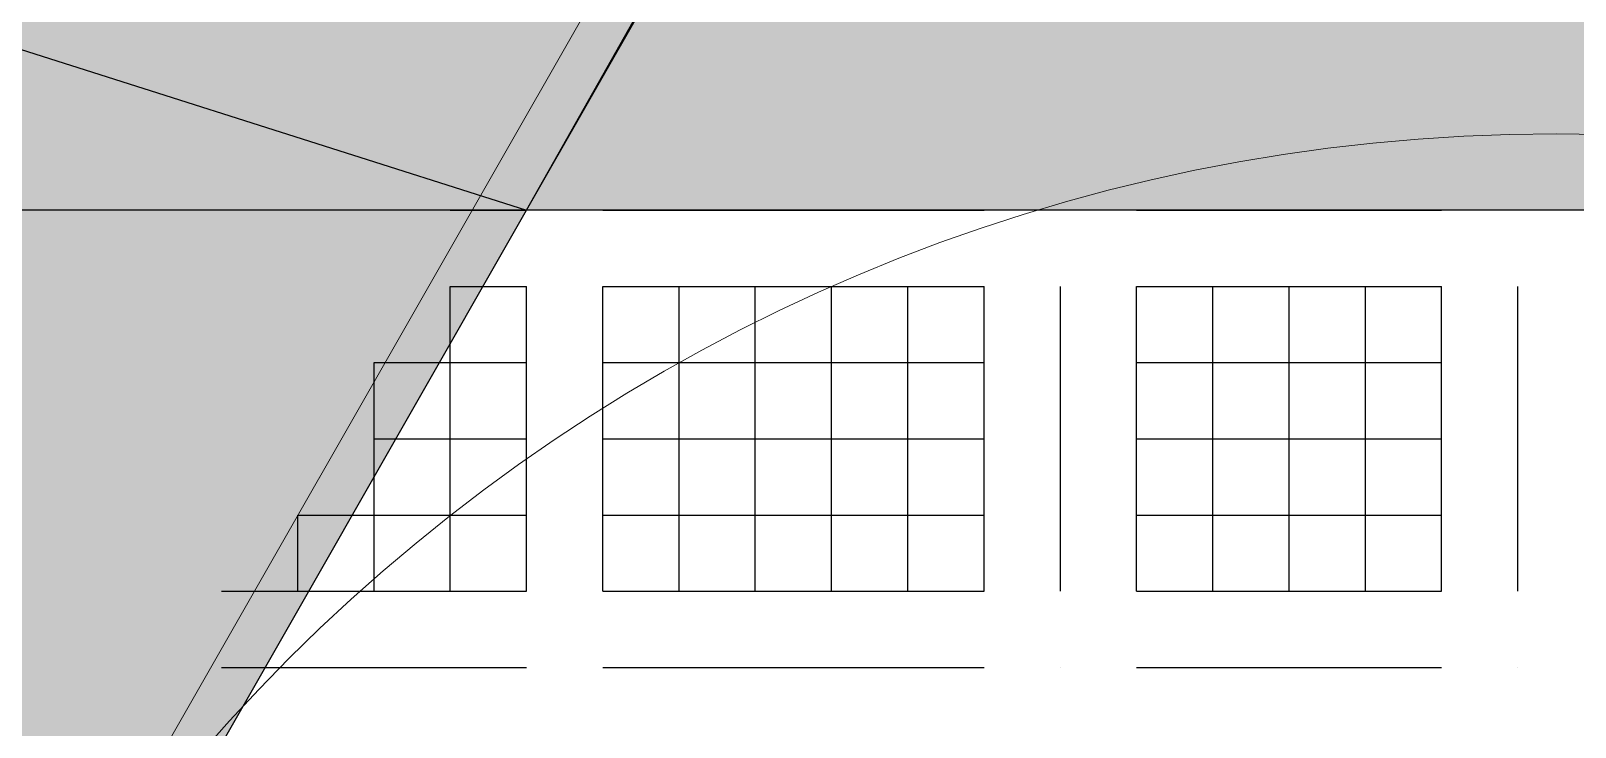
# Model space of a CAD drawing. Header units: millimetres. Extents: x 6 to 745025, y -1528 to 119936.
# Drawn here: x 180.164 to 181.021, y 110.556 to 110.942 of the extents above; entities that cross this region are included whole.
import ezdxf

# ---------------------------------------------------------------- set-up
doc = ezdxf.new("R2010")
doc.units = ezdxf.units.MM
doc.header["$MEASUREMENT"] = 0
doc.layers.get('0').update_dxf_attribs({"linetype": 'CONTINUOUS'})

msp = doc.modelspace()

# ---------------------------------------------------------------- hatches: boundary and pattern name
at = {"true_color": 0x000006}
msp.add_hatch(color=0, dxfattribs=at).paths.add_polyline_path([(180.98911, 111.81644), (181.53944, 110.84278), (180.43877, 110.84278)])
at = {"true_color": 0x000003}
h = msp.add_hatch(color=0, dxfattribs=at)
h.paths.add_polyline_path([(180.60811, 111.13911), (179.50744, 111.13911), (180.43877, 110.84278)])
h.paths.add_polyline_path([(179.50744, 111.13911), (180.43877, 110.84278), (179.29577, 110.84278)])
at = {"true_color": 0x000006}
h = msp.add_hatch(color=0, dxfattribs=at)
h.paths.add_polyline_path([(180.43877, 110.84278), (179.29577, 110.84278), (180.10011, 110.25011)])
h.paths.add_polyline_path([(179.29577, 110.84278), (180.10011, 110.25011), (179.63444, 110.25011)])

# ---------------------------------------------------------------- linework, layer by layer
at = {"color": 0, "linetype": 'Continuous', "lineweight": 25, "true_color": 0x000002}
for p, q in [((180.39644, 110.84278), (180.43877, 110.84278)), ((180.39644, 110.84278), (180.43877, 110.84278)), ((180.39644, 110.84278), (180.43877, 110.84278)), ((180.39644, 110.84278), (180.39644, 110.84278)), ((180.43877, 110.84278), (180.43877, 110.84278)), ((180.43877, 110.84278), (180.43877, 110.84278)), ((180.43877, 110.84278), (180.43877, 110.84278)), ((180.43877, 110.84278), (180.43877, 110.84278)), ((180.43877, 110.84278), (180.43877, 110.84278)), ((180.43877, 110.84278), (180.43877, 110.84278)), ((180.43877, 110.84278), (180.43877, 110.84278)), ((180.43877, 110.84278), (180.43877, 110.84278)), ((180.43877, 110.84278), (180.43877, 110.84278)), ((180.43877, 110.84278), (180.43877, 110.84278)), ((180.48111, 110.84278), (180.48111, 110.84278)), ((180.48111, 110.84278), (180.48111, 110.84278)), ((180.48111, 110.84278), (180.48111, 110.84278)), ((180.48111, 110.84278), (180.48111, 110.84278)), ((180.48111, 110.84278), (180.48111, 110.84278)), ((180.48111, 110.84278), (180.48111, 110.84278)), ((180.48111, 110.84278), (180.48111, 110.84278)), ((180.48111, 110.84278), (180.48111, 110.84278)), ((180.52344, 110.84278), (180.52344, 110.84278)), ((180.52344, 110.84278), (180.52344, 110.84278)), ((180.52344, 110.84278), (180.52344, 110.84278)), ((180.52344, 110.84278), (180.52344, 110.84278)), ((180.52344, 110.84278), (180.52344, 110.84278)), ((180.52344, 110.84278), (180.52344, 110.84278)), ((180.52344, 110.84278), (180.52344, 110.84278)), ((180.56577, 110.84278), (180.56577, 110.84278)), ((180.56577, 110.84278), (180.56577, 110.84278)), ((180.56577, 110.84278), (180.56577, 110.84278)), ((180.56577, 110.84278), (180.56577, 110.84278)), ((180.56577, 110.84278), (180.56577, 110.84278)), ((180.56577, 110.84278), (180.56577, 110.84278)), ((180.56577, 110.84278), (180.56577, 110.84278)), ((180.60811, 110.84278), (180.60811, 110.84278)), ((180.60811, 110.84278), (180.60811, 110.84278)), ((180.60811, 110.84278), (180.60811, 110.84278)), ((180.60811, 110.84278), (180.60811, 110.84278)), ((180.60811, 110.84278), (180.60811, 110.84278)), ((180.60811, 110.84278), (180.60811, 110.84278)), ((180.60811, 110.84278), (180.60811, 110.84278)), ((180.65044, 110.84278), (180.65044, 110.84278)), ((180.65044, 110.84278), (180.65044, 110.84278)), ((180.65044, 110.84278), (180.65044, 110.84278)), ((180.65044, 110.84278), (180.65044, 110.84278)), ((180.65044, 110.84278), (180.65044, 110.84278)), ((180.65044, 110.84278), (180.65044, 110.84278)), ((180.65044, 110.84278), (180.65044, 110.84278)), ((180.69277, 110.84278), (180.69277, 110.84278)), ((180.69277, 110.84278), (180.69277, 110.84278)), ((180.69277, 110.84278), (180.69277, 110.84278)), ((180.69277, 110.84278), (180.69277, 110.84278)), ((180.69277, 110.84278), (180.69277, 110.84278)), ((180.69277, 110.84278), (180.69277, 110.84278)), ((180.69277, 110.84278), (180.69277, 110.84278)), ((180.73511, 110.84278), (180.73511, 110.84278)), ((180.73511, 110.84278), (180.73511, 110.84278)), ((180.73511, 110.84278), (180.73511, 110.84278)), ((180.73511, 110.84278), (180.73511, 110.84278)), ((180.73511, 110.84278), (180.73511, 110.84278)), ((180.73511, 110.84278), (180.73511, 110.84278)), ((180.73511, 110.84278), (180.73511, 110.84278)), ((180.73511, 110.84278), (180.73511, 110.84278)), ((180.73511, 110.84278), (180.73511, 110.84278)), ((180.73511, 110.84278), (180.73511, 110.84278)), ((180.73511, 110.84278), (180.73511, 110.84278)), ((180.73511, 110.84278), (180.73511, 110.84278)), ((180.73511, 110.84278), (180.73511, 110.84278)), ((180.77744, 110.84278), (180.81977, 110.84278)), ((180.77744, 110.84278), (180.81977, 110.84278)), ((180.77744, 110.84278), (180.77744, 110.84278)), ((180.77744, 110.84278), (180.77744, 110.84278)), ((180.77744, 110.84278), (180.77744, 110.84278)), ((180.77744, 110.84278), (180.77744, 110.84278)), ((180.77744, 110.84278), (180.77744, 110.84278)), ((180.77744, 110.84278), (180.77744, 110.84278)), ((180.77744, 110.84278), (180.77744, 110.84278)), ((180.77744, 110.84278), (180.77744, 110.84278)), ((180.77744, 110.84278), (180.77744, 110.84278)), ((180.81977, 110.84278), (180.81977, 110.84278)), ((180.81977, 110.84278), (180.81977, 110.84278)), ((180.81977, 110.84278), (180.81977, 110.84278)), ((180.81977, 110.84278), (180.81977, 110.84278)), ((180.81977, 110.84278), (180.81977, 110.84278)), ((180.81977, 110.84278), (180.81977, 110.84278)), ((180.81977, 110.84278), (180.81977, 110.84278)), ((180.86211, 110.84278), (180.86211, 110.84278)), ((180.86211, 110.84278), (180.86211, 110.84278)), ((180.86211, 110.84278), (180.86211, 110.84278)), ((180.86211, 110.84278), (180.86211, 110.84278)), ((180.86211, 110.84278), (180.86211, 110.84278)), ((180.86211, 110.84278), (180.86211, 110.84278)), ((180.86211, 110.84278), (180.86211, 110.84278)), ((180.90444, 110.84278), (180.90444, 110.84278)), ((180.90444, 110.84278), (180.90444, 110.84278)), ((180.90444, 110.84278), (180.90444, 110.84278)), ((180.90444, 110.84278), (180.90444, 110.84278)), ((180.90444, 110.84278), (180.90444, 110.84278)), ((180.90444, 110.84278), (180.90444, 110.84278)), ((180.90444, 110.84278), (180.90444, 110.84278)), ((180.94677, 110.84278), (180.94677, 110.84278)), ((180.94677, 110.84278), (180.94677, 110.84278)), ((180.94677, 110.84278), (180.94677, 110.84278)), ((180.94677, 110.84278), (180.94677, 110.84278)), ((180.94677, 110.84278), (180.94677, 110.84278)), ((180.98911, 110.84278), (180.98911, 110.84278)), ((180.39644, 110.80044), (180.43877, 110.80044)), ((180.39644, 110.80044), (180.43877, 110.80044)), ((180.39644, 110.80044), (180.43877, 110.80044)), ((180.39644, 110.80044), (180.43877, 110.80044)), ((180.39644, 110.80044), (180.43877, 110.80044)), ((180.39644, 110.80044), (180.43877, 110.80044)), ((180.39644, 110.80044), (180.43877, 110.80044)), ((180.52344, 110.75811), (180.52344, 110.80044)), ((180.52344, 110.75811), (180.52344, 110.80044)), ((180.52344, 110.75811), (180.52344, 110.80044)), ((180.56577, 110.75811), (180.56577, 110.80044)), ((180.56577, 110.75811), (180.56577, 110.80044)), ((180.56577, 110.75811), (180.56577, 110.80044)), ((180.56577, 110.75811), (180.56577, 110.80044)), ((180.56577, 110.75811), (180.56577, 110.80044)), ((180.56577, 110.75811), (180.56577, 110.80044)), ((180.56577, 110.75811), (180.56577, 110.80044)), ((180.60811, 110.75811), (180.60811, 110.80044)), ((180.60811, 110.75811), (180.60811, 110.80044)), ((180.60811, 110.75811), (180.60811, 110.80044)), ((180.60811, 110.75811), (180.60811, 110.80044)), ((180.60811, 110.75811), (180.60811, 110.80044)), ((180.60811, 110.80044), (180.60811, 110.80044)), ((180.60811, 110.80044), (180.60811, 110.80044)), ((180.65044, 110.80044), (180.65044, 110.80044)), ((180.65044, 110.80044), (180.65044, 110.80044)), ((180.65044, 110.80044), (180.65044, 110.80044)), ((180.65044, 110.80044), (180.65044, 110.80044)), ((180.65044, 110.80044), (180.65044, 110.80044)), ((180.65044, 110.80044), (180.65044, 110.80044)), ((180.65044, 110.80044), (180.65044, 110.80044)), ((180.69277, 110.80044), (180.69277, 110.80044)), ((180.69277, 110.80044), (180.69277, 110.80044)), ((180.69277, 110.80044), (180.69277, 110.80044)), ((180.69277, 110.80044), (180.69277, 110.80044)), ((180.69277, 110.80044), (180.69277, 110.80044)), ((180.69277, 110.80044), (180.69277, 110.80044)), ((180.69277, 110.80044), (180.69277, 110.80044)), ((180.73511, 110.80044), (180.73511, 110.80044)), ((180.73511, 110.80044), (180.73511, 110.80044)), ((180.73511, 110.80044), (180.73511, 110.80044)), ((180.73511, 110.80044), (180.73511, 110.80044)), ((180.73511, 110.80044), (180.73511, 110.80044)), ((180.73511, 110.80044), (180.73511, 110.80044)), ((180.39644, 110.75811), (180.43877, 110.75811)), ((180.39644, 110.75811), (180.43877, 110.75811)), ((180.48111, 110.75811), (180.52344, 110.75811)), ((180.48111, 110.71578), (180.52344, 110.71578)), ((180.48111, 110.71578), (180.52344, 110.71578)), ((180.48111, 110.71578), (180.52344, 110.71578)), ((180.48111, 110.71578), (180.48111, 110.71578)), ((180.48111, 110.71578), (180.48111, 110.71578)), ((180.48111, 110.71578), (180.48111, 110.71578)), ((180.48111, 110.71578), (180.48111, 110.71578)), ((180.31177, 110.63111), (180.31177, 110.67344)), ((180.31177, 110.63111), (180.31177, 110.67344)), ((180.31177, 110.63111), (180.31177, 110.67344)), ((180.31177, 110.63111), (180.31177, 110.67344)), ((180.26944, 110.63111), (180.26944, 110.63111)), ((180.31177, 110.63111), (180.35411, 110.63111)), ((180.31177, 110.63111), (180.35411, 110.63111)), ((180.31177, 110.63111), (180.35411, 110.63111)), ((180.31177, 110.63111), (180.31177, 110.63111)), ((180.31177, 110.63111), (180.31177, 110.63111)), ((180.31177, 110.63111), (180.31177, 110.63111)), ((180.26944, 110.58878), (180.31177, 110.58878)), ((180.26944, 110.58878), (180.31177, 110.58878)), ((180.26944, 110.58878), (180.31177, 110.58878)), ((180.26944, 110.58878), (180.31177, 110.58878)), ((180.26944, 110.58878), (180.31177, 110.58878)), ((180.26944, 110.58878), (180.26944, 110.58878)), ((180.26944, 110.58878), (180.26944, 110.58878)), ((180.26944, 110.58878), (180.26944, 110.58878)), ((180.26944, 110.58878), (180.26944, 110.58878)), ((180.26944, 110.58878), (180.26944, 110.58878)), ((180.31177, 110.58878), (180.31177, 110.58878)), ((180.31177, 110.58878), (180.31177, 110.58878)), ((180.31177, 110.58878), (180.31177, 110.58878)), ((180.31177, 110.58878), (180.31177, 110.58878)), ((180.31177, 110.58878), (180.31177, 110.58878)), ((180.31177, 110.58878), (180.31177, 110.58878)), ((180.31177, 110.58878), (180.31177, 110.58878)), ((180.35411, 110.58878), (180.35411, 110.58878)), ((180.35411, 110.58878), (180.35411, 110.58878))]:
    msp.add_line(p, q, dxfattribs=at)
at = {"color": 0, "linetype": 'Continuous', "lineweight": 25, "true_color": 0x000001}
for p, q in [((180.73511, 110.84278), (180.73511, 110.84278)), ((180.73511, 110.84278), (180.73511, 110.84278)), ((180.77744, 110.84278), (180.77744, 110.84278)), ((180.77744, 110.84278), (180.77744, 110.84278)), ((180.77744, 110.84278), (180.77744, 110.84278)), ((180.77744, 110.84278), (180.77744, 110.84278)), ((180.77744, 110.84278), (180.77744, 110.84278)), ((180.77744, 110.84278), (180.77744, 110.84278)), ((180.77744, 110.84278), (180.77744, 110.84278)), ((180.77744, 110.84278), (180.77744, 110.84278)), ((180.81977, 110.84278), (180.81977, 110.84278)), ((180.81977, 110.84278), (180.81977, 110.84278)), ((180.81977, 110.84278), (180.81977, 110.84278)), ((180.81977, 110.84278), (180.81977, 110.84278)), ((180.81977, 110.84278), (180.81977, 110.84278)), ((180.81977, 110.84278), (180.81977, 110.84278)), ((180.81977, 110.84278), (180.81977, 110.84278)), ((180.86211, 110.84278), (180.86211, 110.84278)), ((180.86211, 110.84278), (180.86211, 110.84278)), ((180.86211, 110.84278), (180.86211, 110.84278)), ((180.86211, 110.84278), (180.86211, 110.84278)), ((180.86211, 110.84278), (180.86211, 110.84278)), ((180.86211, 110.84278), (180.86211, 110.84278)), ((180.86211, 110.84278), (180.86211, 110.84278)), ((180.90444, 110.84278), (180.90444, 110.84278)), ((180.90444, 110.84278), (180.90444, 110.84278)), ((180.90444, 110.84278), (180.90444, 110.84278)), ((180.90444, 110.84278), (180.90444, 110.84278)), ((180.90444, 110.84278), (180.90444, 110.84278)), ((180.90444, 110.84278), (180.90444, 110.84278)), ((180.90444, 110.84278), (180.90444, 110.84278)), ((180.94677, 110.84278), (180.94677, 110.84278)), ((180.94677, 110.84278), (180.94677, 110.84278)), ((180.94677, 110.84278), (180.94677, 110.84278)), ((180.94677, 110.84278), (180.94677, 110.84278)), ((180.94677, 110.84278), (180.94677, 110.84278)), ((180.94677, 110.84278), (180.94677, 110.84278)), ((180.94677, 110.84278), (180.94677, 110.84278)), ((180.94677, 110.84278), (180.94677, 110.84278)), ((180.98911, 110.84278), (180.98911, 110.84278)), ((180.98911, 110.84278), (180.98911, 110.84278)), ((180.98911, 110.84278), (180.98911, 110.84278)), ((180.98911, 110.84278), (180.98911, 110.84278)), ((180.98911, 110.84278), (180.98911, 110.84278)), ((180.98911, 110.84278), (180.98911, 110.84278)), ((180.98911, 110.84278), (180.98911, 110.84278)), ((180.98911, 110.84278), (180.98911, 110.84278)), ((180.98911, 110.84278), (180.98911, 110.84278)), ((180.98911, 110.84278), (180.98911, 110.84278)), ((180.98911, 110.84278), (180.98911, 110.84278)), ((180.98911, 110.84278), (180.98911, 110.84278)), ((180.98911, 110.84278), (180.98911, 110.84278)), ((180.65044, 110.80044), (180.69277, 110.80044)), ((180.65044, 110.80044), (180.69277, 110.80044)), ((180.65044, 110.80044), (180.69277, 110.80044)), ((180.69277, 110.80044), (180.69277, 110.80044)), ((180.69277, 110.80044), (180.69277, 110.80044)), ((180.73511, 110.80044), (180.73511, 110.80044)), ((180.73511, 110.80044), (180.73511, 110.80044)), ((180.73511, 110.80044), (180.73511, 110.80044)), ((180.73511, 110.80044), (180.73511, 110.80044)), ((180.73511, 110.80044), (180.73511, 110.80044)), ((180.73511, 110.80044), (180.73511, 110.80044)), ((180.73511, 110.80044), (180.73511, 110.80044)), ((180.98911, 110.80044), (180.98911, 110.80044)), ((180.98911, 110.80044), (180.98911, 110.80044)), ((180.98911, 110.80044), (180.98911, 110.80044)), ((180.98911, 110.80044), (180.98911, 110.80044)), ((180.98911, 110.80044), (180.98911, 110.80044)), ((180.98911, 110.80044), (180.98911, 110.80044)), ((180.98911, 110.80044), (180.98911, 110.80044)), ((180.73511, 110.75811), (180.73511, 110.75811)), ((180.73511, 110.75811), (180.73511, 110.75811)), ((180.73511, 110.75811), (180.73511, 110.75811)), ((180.73511, 110.75811), (180.73511, 110.75811)), ((180.73511, 110.75811), (180.73511, 110.75811)), ((180.73511, 110.75811), (180.73511, 110.75811)), ((180.73511, 110.75811), (180.73511, 110.75811)), ((180.98911, 110.75811), (180.98911, 110.75811)), ((180.98911, 110.75811), (180.98911, 110.75811)), ((180.98911, 110.75811), (180.98911, 110.75811)), ((180.98911, 110.75811), (180.98911, 110.75811)), ((180.98911, 110.75811), (180.98911, 110.75811)), ((180.98911, 110.75811), (180.98911, 110.75811)), ((180.98911, 110.75811), (180.98911, 110.75811)), ((180.73511, 110.71578), (180.73511, 110.71578)), ((180.73511, 110.71578), (180.73511, 110.71578)), ((180.73511, 110.71578), (180.73511, 110.71578)), ((180.73511, 110.71578), (180.73511, 110.71578)), ((180.73511, 110.71578), (180.73511, 110.71578)), ((180.73511, 110.71578), (180.73511, 110.71578)), ((180.73511, 110.71578), (180.73511, 110.71578)), ((180.98911, 110.71578), (180.98911, 110.71578)), ((180.98911, 110.71578), (180.98911, 110.71578)), ((180.98911, 110.71578), (180.98911, 110.71578)), ((180.98911, 110.71578), (180.98911, 110.71578)), ((180.98911, 110.71578), (180.98911, 110.71578)), ((180.98911, 110.71578), (180.98911, 110.71578)), ((180.98911, 110.71578), (180.98911, 110.71578)), ((180.39644, 110.67344), (180.43877, 110.67344)), ((180.39644, 110.67344), (180.43877, 110.67344)), ((180.39644, 110.63111), (180.39644, 110.67344)), ((180.39644, 110.63111), (180.39644, 110.67344)), ((180.39644, 110.63111), (180.39644, 110.67344)), ((180.43877, 110.67344), (180.43877, 110.67344)), ((180.43877, 110.67344), (180.43877, 110.67344)), ((180.43877, 110.67344), (180.43877, 110.67344)), ((180.43877, 110.67344), (180.43877, 110.67344)), ((180.43877, 110.67344), (180.43877, 110.67344)), ((180.43877, 110.63111), (180.43877, 110.67344)), ((180.43877, 110.63111), (180.43877, 110.67344)), ((180.43877, 110.63111), (180.43877, 110.67344)), ((180.43877, 110.63111), (180.43877, 110.67344)), ((180.43877, 110.63111), (180.43877, 110.67344)), ((180.43877, 110.63111), (180.43877, 110.67344)), ((180.43877, 110.63111), (180.43877, 110.67344)), ((180.73511, 110.67344), (180.73511, 110.67344)), ((180.73511, 110.67344), (180.73511, 110.67344)), ((180.73511, 110.67344), (180.73511, 110.67344)), ((180.73511, 110.67344), (180.73511, 110.67344)), ((180.73511, 110.67344), (180.73511, 110.67344)), ((180.73511, 110.67344), (180.73511, 110.67344)), ((180.73511, 110.67344), (180.73511, 110.67344)), ((180.98911, 110.67344), (180.98911, 110.67344)), ((180.98911, 110.67344), (180.98911, 110.67344)), ((180.98911, 110.67344), (180.98911, 110.67344)), ((180.98911, 110.67344), (180.98911, 110.67344)), ((180.98911, 110.67344), (180.98911, 110.67344)), ((180.98911, 110.67344), (180.98911, 110.67344)), ((180.98911, 110.67344), (180.98911, 110.67344)), ((180.35411, 110.63111), (180.35411, 110.63111)), ((180.35411, 110.63111), (180.35411, 110.63111)), ((180.35411, 110.63111), (180.35411, 110.63111)), ((180.35411, 110.63111), (180.35411, 110.63111)), ((180.35411, 110.63111), (180.35411, 110.63111)), ((180.39644, 110.63111), (180.43877, 110.63111)), ((180.39644, 110.63111), (180.43877, 110.63111)), ((180.39644, 110.63111), (180.43877, 110.63111)), ((180.39644, 110.63111), (180.39644, 110.63111)), ((180.39644, 110.63111), (180.39644, 110.63111)), ((180.39644, 110.63111), (180.39644, 110.63111)), ((180.39644, 110.63111), (180.39644, 110.63111)), ((180.73511, 110.63111), (180.73511, 110.63111)), ((180.73511, 110.63111), (180.73511, 110.63111)), ((180.73511, 110.63111), (180.73511, 110.63111)), ((180.73511, 110.63111), (180.73511, 110.63111)), ((180.73511, 110.63111), (180.73511, 110.63111)), ((180.73511, 110.63111), (180.73511, 110.63111)), ((180.73511, 110.63111), (180.73511, 110.63111)), ((180.73511, 110.63111), (180.73511, 110.63111)), ((180.98911, 110.63111), (180.98911, 110.63111)), ((180.98911, 110.63111), (180.98911, 110.63111)), ((180.98911, 110.63111), (180.98911, 110.63111)), ((180.98911, 110.63111), (180.98911, 110.63111)), ((180.98911, 110.63111), (180.98911, 110.63111)), ((180.98911, 110.63111), (180.98911, 110.63111)), ((180.98911, 110.63111), (180.98911, 110.63111)), ((180.98911, 110.63111), (180.98911, 110.63111)), ((180.31177, 110.58878), (180.31177, 110.58878)), ((180.31177, 110.58878), (180.31177, 110.58878)), ((180.31177, 110.58878), (180.31177, 110.58878)), ((180.31177, 110.58878), (180.31177, 110.58878)), ((180.31177, 110.58878), (180.31177, 110.58878)), ((180.35411, 110.58878), (180.35411, 110.58878)), ((180.35411, 110.58878), (180.35411, 110.58878)), ((180.35411, 110.58878), (180.35411, 110.58878)), ((180.35411, 110.58878), (180.35411, 110.58878)), ((180.35411, 110.58878), (180.35411, 110.58878)), ((180.35411, 110.58878), (180.35411, 110.58878)), ((180.35411, 110.58878), (180.35411, 110.58878)), ((180.39644, 110.58878), (180.39644, 110.58878)), ((180.39644, 110.58878), (180.39644, 110.58878)), ((180.39644, 110.58878), (180.39644, 110.58878)), ((180.39644, 110.58878), (180.39644, 110.58878)), ((180.39644, 110.58878), (180.39644, 110.58878)), ((180.39644, 110.58878), (180.39644, 110.58878)), ((180.39644, 110.58878), (180.39644, 110.58878)), ((180.43877, 110.58878), (180.43877, 110.58878)), ((180.43877, 110.58878), (180.43877, 110.58878)), ((180.43877, 110.58878), (180.43877, 110.58878)), ((180.43877, 110.58878), (180.43877, 110.58878)), ((180.43877, 110.58878), (180.43877, 110.58878)), ((180.43877, 110.58878), (180.43877, 110.58878)), ((180.43877, 110.58878), (180.43877, 110.58878)), ((180.48111, 110.58878), (180.48111, 110.58878)), ((180.48111, 110.58878), (180.48111, 110.58878)), ((180.48111, 110.58878), (180.48111, 110.58878)), ((180.48111, 110.58878), (180.48111, 110.58878)), ((180.48111, 110.58878), (180.48111, 110.58878)), ((180.48111, 110.58878), (180.48111, 110.58878)), ((180.48111, 110.58878), (180.48111, 110.58878)), ((180.48111, 110.58878), (180.48111, 110.58878)), ((180.52344, 110.58878), (180.52344, 110.58878)), ((180.52344, 110.58878), (180.52344, 110.58878)), ((180.52344, 110.58878), (180.52344, 110.58878)), ((180.52344, 110.58878), (180.52344, 110.58878)), ((180.52344, 110.58878), (180.52344, 110.58878)), ((180.52344, 110.58878), (180.52344, 110.58878)), ((180.52344, 110.58878), (180.52344, 110.58878)), ((180.56577, 110.58878), (180.56577, 110.58878)), ((180.56577, 110.58878), (180.56577, 110.58878)), ((180.56577, 110.58878), (180.56577, 110.58878)), ((180.56577, 110.58878), (180.56577, 110.58878)), ((180.56577, 110.58878), (180.56577, 110.58878)), ((180.56577, 110.58878), (180.56577, 110.58878)), ((180.56577, 110.58878), (180.56577, 110.58878)), ((180.60811, 110.58878), (180.60811, 110.58878)), ((180.60811, 110.58878), (180.60811, 110.58878)), ((180.60811, 110.58878), (180.60811, 110.58878)), ((180.60811, 110.58878), (180.60811, 110.58878)), ((180.60811, 110.58878), (180.60811, 110.58878)), ((180.60811, 110.58878), (180.60811, 110.58878)), ((180.60811, 110.58878), (180.60811, 110.58878)), ((180.65044, 110.58878), (180.65044, 110.58878)), ((180.65044, 110.58878), (180.65044, 110.58878)), ((180.65044, 110.58878), (180.65044, 110.58878)), ((180.65044, 110.58878), (180.65044, 110.58878)), ((180.65044, 110.58878), (180.65044, 110.58878)), ((180.65044, 110.58878), (180.65044, 110.58878)), ((180.65044, 110.58878), (180.65044, 110.58878)), ((180.69277, 110.58878), (180.69277, 110.58878)), ((180.69277, 110.58878), (180.69277, 110.58878)), ((180.69277, 110.58878), (180.69277, 110.58878)), ((180.69277, 110.58878), (180.69277, 110.58878)), ((180.69277, 110.58878), (180.69277, 110.58878)), ((180.69277, 110.58878), (180.69277, 110.58878)), ((180.69277, 110.58878), (180.69277, 110.58878)), ((180.73511, 110.58878), (180.73511, 110.58878)), ((180.73511, 110.58878), (180.73511, 110.58878)), ((180.73511, 110.58878), (180.73511, 110.58878)), ((180.73511, 110.58878), (180.73511, 110.58878)), ((180.73511, 110.58878), (180.73511, 110.58878)), ((180.73511, 110.58878), (180.73511, 110.58878)), ((180.73511, 110.58878), (180.73511, 110.58878)), ((180.73511, 110.58878), (180.73511, 110.58878)), ((180.73511, 110.58878), (180.73511, 110.58878)), ((180.73511, 110.58878), (180.73511, 110.58878)), ((180.73511, 110.58878), (180.73511, 110.58878)), ((180.73511, 110.58878), (180.73511, 110.58878)), ((180.73511, 110.58878), (180.73511, 110.58878)), ((180.73511, 110.58878), (180.73511, 110.58878)), ((180.77744, 110.58878), (180.77744, 110.58878)), ((180.77744, 110.58878), (180.77744, 110.58878)), ((180.77744, 110.58878), (180.77744, 110.58878)), ((180.77744, 110.58878), (180.77744, 110.58878)), ((180.77744, 110.58878), (180.77744, 110.58878)), ((180.77744, 110.58878), (180.77744, 110.58878)), ((180.77744, 110.58878), (180.77744, 110.58878)), ((180.77744, 110.58878), (180.77744, 110.58878)), ((180.81977, 110.58878), (180.81977, 110.58878)), ((180.81977, 110.58878), (180.81977, 110.58878)), ((180.81977, 110.58878), (180.81977, 110.58878)), ((180.81977, 110.58878), (180.81977, 110.58878)), ((180.81977, 110.58878), (180.81977, 110.58878)), ((180.81977, 110.58878), (180.81977, 110.58878)), ((180.81977, 110.58878), (180.81977, 110.58878)), ((180.86211, 110.58878), (180.86211, 110.58878)), ((180.86211, 110.58878), (180.86211, 110.58878)), ((180.86211, 110.58878), (180.86211, 110.58878)), ((180.86211, 110.58878), (180.86211, 110.58878)), ((180.86211, 110.58878), (180.86211, 110.58878)), ((180.86211, 110.58878), (180.86211, 110.58878)), ((180.86211, 110.58878), (180.86211, 110.58878)), ((180.90444, 110.58878), (180.90444, 110.58878)), ((180.90444, 110.58878), (180.90444, 110.58878)), ((180.90444, 110.58878), (180.90444, 110.58878)), ((180.90444, 110.58878), (180.90444, 110.58878)), ((180.90444, 110.58878), (180.90444, 110.58878)), ((180.90444, 110.58878), (180.90444, 110.58878)), ((180.90444, 110.58878), (180.90444, 110.58878)), ((180.94677, 110.58878), (180.94677, 110.58878)), ((180.94677, 110.58878), (180.94677, 110.58878)), ((180.94677, 110.58878), (180.94677, 110.58878)), ((180.94677, 110.58878), (180.94677, 110.58878)), ((180.94677, 110.58878), (180.94677, 110.58878)), ((180.94677, 110.58878), (180.94677, 110.58878)), ((180.94677, 110.58878), (180.94677, 110.58878)), ((180.98911, 110.58878), (180.98911, 110.58878)), ((180.98911, 110.58878), (180.98911, 110.58878)), ((180.98911, 110.58878), (180.98911, 110.58878)), ((180.98911, 110.58878), (180.98911, 110.58878)), ((180.98911, 110.58878), (180.98911, 110.58878)), ((180.98911, 110.58878), (180.98911, 110.58878)), ((180.98911, 110.58878), (180.98911, 110.58878)), ((180.98911, 110.58878), (180.98911, 110.58878)), ((180.98911, 110.58878), (180.98911, 110.58878)), ((180.98911, 110.58878), (180.98911, 110.58878)), ((180.98911, 110.58878), (180.98911, 110.58878)), ((180.98911, 110.58878), (180.98911, 110.58878)), ((180.98911, 110.58878), (180.98911, 110.58878)), ((180.98911, 110.58878), (180.98911, 110.58878))]:
    msp.add_line(p, q, dxfattribs=at)
at = {"color": 0, "linetype": 'Continuous', "lineweight": 18, "true_color": 0x000003}
msp.add_lwpolyline([(180.98911, 111.85878), (179.29577, 108.89544), (182.68244, 108.89544)], close=True, dxfattribs=at)
at = {"color": 0, "linetype": 'Continuous', "lineweight": -2, "true_color": 0x000006}
for points in [[(180.98911, 111.81644), (181.53944, 110.84278), (180.43877, 110.84278)], [(180.43877, 110.84278), (179.29577, 110.84278), (180.10011, 110.25011)]]:
    msp.add_lwpolyline(points, close=True, dxfattribs=at)
at = {"color": 0, "linetype": 'Continuous', "lineweight": -2, "true_color": 0x000003}
for points in [[(179.50744, 111.13911), (180.43877, 110.84278), (179.29577, 110.84278)], [(180.60811, 111.13911), (179.50744, 111.13911), (180.43877, 110.84278)]]:
    msp.add_lwpolyline(points, close=True, dxfattribs=at)
at = {"color": 0, "linetype": 'Continuous', "lineweight": 18, "true_color": 0x000003}
msp.add_lwpolyline([(180.98911, 107.87944), (182.68244, 110.84278), (179.29577, 110.84278), (180.98911, 107.92178)], dxfattribs=at)
at = {"color": 0, "linetype": 'Continuous', "lineweight": 25, "true_color": 0x000002}
for points in [[(180.48111, 110.84278), (180.52344, 110.84278), (180.56577, 110.84278), (180.60811, 110.84278), (180.65044, 110.84278), (180.69277, 110.84278)], [(180.48111, 110.84278), (180.52344, 110.84278), (180.56577, 110.84278), (180.60811, 110.84278), (180.65044, 110.84278), (180.69277, 110.84278)], [(180.48111, 110.84278), (180.52344, 110.84278), (180.56577, 110.84278), (180.60811, 110.84278), (180.65044, 110.84278), (180.69277, 110.84278)], [(180.48111, 110.84278), (180.52344, 110.84278), (180.56577, 110.84278), (180.60811, 110.84278), (180.65044, 110.84278), (180.69277, 110.84278)], [(180.48111, 110.84278), (180.52344, 110.84278), (180.56577, 110.84278), (180.60811, 110.84278), (180.65044, 110.84278), (180.69277, 110.84278)], [(180.48111, 110.84278), (180.52344, 110.84278), (180.56577, 110.84278), (180.60811, 110.84278), (180.65044, 110.84278), (180.69277, 110.84278)], [(180.77744, 110.84278), (180.81977, 110.84278), (180.86211, 110.84278), (180.90444, 110.84278), (180.94677, 110.84278)], [(180.77744, 110.84278), (180.81977, 110.84278), (180.86211, 110.84278)], [(180.39644, 110.63111), (180.39644, 110.67344), (180.39644, 110.71578), (180.39644, 110.75811), (180.39644, 110.80044)], [(180.39644, 110.63111), (180.39644, 110.67344), (180.39644, 110.71578), (180.39644, 110.75811), (180.39644, 110.80044)], [(180.39644, 110.63111), (180.39644, 110.67344), (180.39644, 110.71578), (180.39644, 110.75811), (180.39644, 110.80044)], [(180.39644, 110.67344), (180.39644, 110.71578), (180.39644, 110.75811), (180.39644, 110.80044)], [(180.39644, 110.67344), (180.39644, 110.71578), (180.39644, 110.75811), (180.39644, 110.80044)], [(180.39644, 110.67344), (180.39644, 110.71578), (180.39644, 110.75811), (180.39644, 110.80044)], [(180.43877, 110.67344), (180.43877, 110.71578), (180.43877, 110.75811), (180.43877, 110.80044)], [(180.43877, 110.67344), (180.43877, 110.71578), (180.43877, 110.75811), (180.43877, 110.80044)], [(180.43877, 110.67344), (180.43877, 110.71578), (180.43877, 110.75811), (180.43877, 110.80044)], [(180.43877, 110.67344), (180.43877, 110.71578), (180.43877, 110.75811), (180.43877, 110.80044)], [(180.43877, 110.67344), (180.43877, 110.71578), (180.43877, 110.75811), (180.43877, 110.80044)], [(180.43877, 110.67344), (180.43877, 110.71578), (180.43877, 110.75811), (180.43877, 110.80044)], [(180.43877, 110.67344), (180.43877, 110.71578), (180.43877, 110.75811), (180.43877, 110.80044)], [(180.48111, 110.80044), (180.52344, 110.80044), (180.56577, 110.80044), (180.60811, 110.80044), (180.65044, 110.80044), (180.69277, 110.80044)], [(180.48111, 110.80044), (180.52344, 110.80044), (180.56577, 110.80044), (180.60811, 110.80044), (180.65044, 110.80044), (180.69277, 110.80044)], [(180.48111, 110.80044), (180.52344, 110.80044), (180.56577, 110.80044), (180.60811, 110.80044), (180.65044, 110.80044), (180.69277, 110.80044)], [(180.48111, 110.80044), (180.52344, 110.80044), (180.56577, 110.80044), (180.60811, 110.80044), (180.65044, 110.80044)], [(180.48111, 110.80044), (180.52344, 110.80044), (180.56577, 110.80044), (180.60811, 110.80044), (180.65044, 110.80044)], [(180.48111, 110.80044), (180.52344, 110.80044), (180.56577, 110.80044), (180.60811, 110.80044), (180.65044, 110.80044)], [(180.48111, 110.80044), (180.52344, 110.80044), (180.56577, 110.80044), (180.60811, 110.80044)], [(180.48111, 110.71578), (180.48111, 110.75811), (180.48111, 110.80044)], [(180.48111, 110.71578), (180.48111, 110.75811), (180.48111, 110.80044)], [(180.48111, 110.71578), (180.48111, 110.75811), (180.48111, 110.80044)], [(180.48111, 110.71578), (180.48111, 110.75811), (180.48111, 110.80044)], [(180.48111, 110.71578), (180.48111, 110.75811), (180.48111, 110.80044)], [(180.48111, 110.71578), (180.48111, 110.75811), (180.48111, 110.80044)], [(180.48111, 110.71578), (180.48111, 110.75811), (180.48111, 110.80044)], [(180.48111, 110.71578), (180.48111, 110.75811), (180.48111, 110.80044)], [(180.52344, 110.71578), (180.52344, 110.75811), (180.52344, 110.80044)], [(180.52344, 110.71578), (180.52344, 110.75811), (180.52344, 110.80044)], [(180.52344, 110.71578), (180.52344, 110.75811), (180.52344, 110.80044)], [(180.52344, 110.71578), (180.52344, 110.75811), (180.52344, 110.80044)], [(180.35411, 110.75811), (180.39644, 110.75811), (180.43877, 110.75811)], [(180.35411, 110.75811), (180.39644, 110.75811), (180.43877, 110.75811)], [(180.35411, 110.75811), (180.39644, 110.75811), (180.43877, 110.75811)], [(180.35411, 110.75811), (180.39644, 110.75811), (180.43877, 110.75811)], [(180.35411, 110.75811), (180.39644, 110.75811), (180.43877, 110.75811)], [(180.35411, 110.63111), (180.35411, 110.67344), (180.35411, 110.71578), (180.35411, 110.75811)], [(180.35411, 110.63111), (180.35411, 110.67344), (180.35411, 110.71578), (180.35411, 110.75811)], [(180.35411, 110.63111), (180.35411, 110.67344), (180.35411, 110.71578), (180.35411, 110.75811)], [(180.39644, 110.63111), (180.39644, 110.67344), (180.39644, 110.71578), (180.39644, 110.75811)], [(180.48111, 110.75811), (180.52344, 110.75811), (180.56577, 110.75811), (180.60811, 110.75811)], [(180.48111, 110.75811), (180.52344, 110.75811), (180.56577, 110.75811), (180.60811, 110.75811)], [(180.48111, 110.75811), (180.52344, 110.75811), (180.56577, 110.75811)], [(180.48111, 110.75811), (180.52344, 110.75811), (180.56577, 110.75811)], [(180.48111, 110.75811), (180.52344, 110.75811), (180.56577, 110.75811)], [(180.48111, 110.75811), (180.52344, 110.75811), (180.56577, 110.75811)], [(180.35411, 110.71578), (180.39644, 110.71578), (180.43877, 110.71578)], [(180.35411, 110.71578), (180.39644, 110.71578), (180.43877, 110.71578)], [(180.35411, 110.71578), (180.39644, 110.71578), (180.43877, 110.71578)], [(180.35411, 110.71578), (180.39644, 110.71578), (180.43877, 110.71578)], [(180.35411, 110.71578), (180.39644, 110.71578), (180.43877, 110.71578)], [(180.35411, 110.71578), (180.39644, 110.71578), (180.43877, 110.71578)], [(180.35411, 110.71578), (180.39644, 110.71578), (180.43877, 110.71578)], [(180.35411, 110.63111), (180.35411, 110.67344), (180.35411, 110.71578)], [(180.35411, 110.63111), (180.35411, 110.67344), (180.35411, 110.71578)], [(180.35411, 110.63111), (180.35411, 110.67344), (180.35411, 110.71578)], [(180.35411, 110.63111), (180.35411, 110.67344), (180.35411, 110.71578)], [(180.31177, 110.67344), (180.35411, 110.67344), (180.39644, 110.67344), (180.43877, 110.67344)], [(180.31177, 110.67344), (180.35411, 110.67344), (180.39644, 110.67344), (180.43877, 110.67344)], [(180.31177, 110.67344), (180.35411, 110.67344), (180.39644, 110.67344), (180.43877, 110.67344)], [(180.31177, 110.67344), (180.35411, 110.67344), (180.39644, 110.67344), (180.43877, 110.67344)], [(180.31177, 110.67344), (180.35411, 110.67344), (180.39644, 110.67344)], [(180.31177, 110.67344), (180.35411, 110.67344), (180.39644, 110.67344)], [(180.35411, 110.67344), (180.39644, 110.67344), (180.43877, 110.67344)], [(180.26944, 110.63111), (180.31177, 110.63111), (180.35411, 110.63111)], [(180.26944, 110.63111), (180.31177, 110.63111), (180.35411, 110.63111)], [(180.31177, 110.63111), (180.35411, 110.63111), (180.39644, 110.63111)], [(180.31177, 110.63111), (180.35411, 110.63111), (180.39644, 110.63111)], [(180.31177, 110.63111), (180.35411, 110.63111), (180.39644, 110.63111)], [(180.26944, 110.58878), (180.31177, 110.58878), (180.35411, 110.58878)], [(180.26944, 110.58878), (180.31177, 110.58878), (180.35411, 110.58878)]]:
    msp.add_lwpolyline(points, dxfattribs=at)
at = {"color": 0, "linetype": 'Continuous', "lineweight": 25, "true_color": 0x000001}
for points in [[(180.77744, 110.84278), (180.81977, 110.84278), (180.86211, 110.84278), (180.90444, 110.84278), (180.94677, 110.84278)], [(180.77744, 110.84278), (180.81977, 110.84278), (180.86211, 110.84278), (180.90444, 110.84278), (180.94677, 110.84278)], [(180.81977, 110.84278), (180.86211, 110.84278), (180.90444, 110.84278), (180.94677, 110.84278)], [(180.81977, 110.84278), (180.86211, 110.84278), (180.90444, 110.84278), (180.94677, 110.84278)], [(180.86211, 110.84278), (180.90444, 110.84278), (180.94677, 110.84278)], [(180.60811, 110.80044), (180.65044, 110.80044), (180.69277, 110.80044)], [(180.60811, 110.63111), (180.60811, 110.67344), (180.60811, 110.71578), (180.60811, 110.75811), (180.60811, 110.80044)], [(180.60811, 110.63111), (180.60811, 110.67344), (180.60811, 110.71578), (180.60811, 110.75811), (180.60811, 110.80044)], [(180.65044, 110.63111), (180.65044, 110.67344), (180.65044, 110.71578), (180.65044, 110.75811), (180.65044, 110.80044)], [(180.65044, 110.63111), (180.65044, 110.67344), (180.65044, 110.71578), (180.65044, 110.75811), (180.65044, 110.80044)], [(180.65044, 110.63111), (180.65044, 110.67344), (180.65044, 110.71578), (180.65044, 110.75811), (180.65044, 110.80044)], [(180.65044, 110.63111), (180.65044, 110.67344), (180.65044, 110.71578), (180.65044, 110.75811), (180.65044, 110.80044)], [(180.65044, 110.63111), (180.65044, 110.67344), (180.65044, 110.71578), (180.65044, 110.75811), (180.65044, 110.80044)], [(180.65044, 110.63111), (180.65044, 110.67344), (180.65044, 110.71578), (180.65044, 110.75811), (180.65044, 110.80044)], [(180.65044, 110.63111), (180.65044, 110.67344), (180.65044, 110.71578), (180.65044, 110.75811), (180.65044, 110.80044)], [(180.69277, 110.63111), (180.69277, 110.67344), (180.69277, 110.71578), (180.69277, 110.75811), (180.69277, 110.80044)], [(180.69277, 110.63111), (180.69277, 110.67344), (180.69277, 110.71578), (180.69277, 110.75811), (180.69277, 110.80044)], [(180.69277, 110.63111), (180.69277, 110.67344), (180.69277, 110.71578), (180.69277, 110.75811), (180.69277, 110.80044)], [(180.69277, 110.63111), (180.69277, 110.67344), (180.69277, 110.71578), (180.69277, 110.75811), (180.69277, 110.80044)], [(180.69277, 110.63111), (180.69277, 110.67344), (180.69277, 110.71578), (180.69277, 110.75811), (180.69277, 110.80044)], [(180.69277, 110.63111), (180.69277, 110.67344), (180.69277, 110.71578), (180.69277, 110.75811), (180.69277, 110.80044)], [(180.69277, 110.63111), (180.69277, 110.67344), (180.69277, 110.71578), (180.69277, 110.75811), (180.69277, 110.80044)], [(180.73511, 110.63111), (180.73511, 110.67344), (180.73511, 110.71578), (180.73511, 110.75811), (180.73511, 110.80044)], [(180.73511, 110.63111), (180.73511, 110.67344), (180.73511, 110.71578), (180.73511, 110.75811), (180.73511, 110.80044)], [(180.73511, 110.63111), (180.73511, 110.67344), (180.73511, 110.71578), (180.73511, 110.75811), (180.73511, 110.80044)], [(180.73511, 110.63111), (180.73511, 110.67344), (180.73511, 110.71578), (180.73511, 110.75811), (180.73511, 110.80044)], [(180.73511, 110.63111), (180.73511, 110.67344), (180.73511, 110.71578), (180.73511, 110.75811), (180.73511, 110.80044)], [(180.73511, 110.63111), (180.73511, 110.67344), (180.73511, 110.71578), (180.73511, 110.75811), (180.73511, 110.80044)], [(180.73511, 110.63111), (180.73511, 110.67344), (180.73511, 110.71578), (180.73511, 110.75811), (180.73511, 110.80044)], [(180.77744, 110.80044), (180.81977, 110.80044), (180.86211, 110.80044), (180.90444, 110.80044), (180.94677, 110.80044)], [(180.77744, 110.80044), (180.81977, 110.80044), (180.86211, 110.80044), (180.90444, 110.80044), (180.94677, 110.80044)], [(180.77744, 110.80044), (180.81977, 110.80044), (180.86211, 110.80044), (180.90444, 110.80044), (180.94677, 110.80044)], [(180.77744, 110.80044), (180.81977, 110.80044), (180.86211, 110.80044), (180.90444, 110.80044), (180.94677, 110.80044)], [(180.77744, 110.80044), (180.81977, 110.80044), (180.86211, 110.80044), (180.90444, 110.80044), (180.94677, 110.80044)], [(180.77744, 110.80044), (180.81977, 110.80044), (180.86211, 110.80044), (180.90444, 110.80044), (180.94677, 110.80044)], [(180.77744, 110.80044), (180.81977, 110.80044), (180.86211, 110.80044), (180.90444, 110.80044), (180.94677, 110.80044)], [(180.77744, 110.63111), (180.77744, 110.67344), (180.77744, 110.71578), (180.77744, 110.75811), (180.77744, 110.80044)], [(180.77744, 110.63111), (180.77744, 110.67344), (180.77744, 110.71578), (180.77744, 110.75811), (180.77744, 110.80044)], [(180.77744, 110.63111), (180.77744, 110.67344), (180.77744, 110.71578), (180.77744, 110.75811), (180.77744, 110.80044)], [(180.77744, 110.63111), (180.77744, 110.67344), (180.77744, 110.71578), (180.77744, 110.75811), (180.77744, 110.80044)], [(180.77744, 110.63111), (180.77744, 110.67344), (180.77744, 110.71578), (180.77744, 110.75811), (180.77744, 110.80044)], [(180.77744, 110.63111), (180.77744, 110.67344), (180.77744, 110.71578), (180.77744, 110.75811), (180.77744, 110.80044)], [(180.77744, 110.63111), (180.77744, 110.67344), (180.77744, 110.71578), (180.77744, 110.75811), (180.77744, 110.80044)], [(180.77744, 110.63111), (180.77744, 110.67344), (180.77744, 110.71578), (180.77744, 110.75811), (180.77744, 110.80044)], [(180.81977, 110.63111), (180.81977, 110.67344), (180.81977, 110.71578), (180.81977, 110.75811), (180.81977, 110.80044)], [(180.81977, 110.63111), (180.81977, 110.67344), (180.81977, 110.71578), (180.81977, 110.75811), (180.81977, 110.80044)], [(180.81977, 110.63111), (180.81977, 110.67344), (180.81977, 110.71578), (180.81977, 110.75811), (180.81977, 110.80044)], [(180.81977, 110.63111), (180.81977, 110.67344), (180.81977, 110.71578), (180.81977, 110.75811), (180.81977, 110.80044)], [(180.81977, 110.63111), (180.81977, 110.67344), (180.81977, 110.71578), (180.81977, 110.75811), (180.81977, 110.80044)], [(180.81977, 110.63111), (180.81977, 110.67344), (180.81977, 110.71578), (180.81977, 110.75811), (180.81977, 110.80044)], [(180.81977, 110.63111), (180.81977, 110.67344), (180.81977, 110.71578), (180.81977, 110.75811), (180.81977, 110.80044)], [(180.86211, 110.63111), (180.86211, 110.67344), (180.86211, 110.71578), (180.86211, 110.75811), (180.86211, 110.80044)], [(180.86211, 110.63111), (180.86211, 110.67344), (180.86211, 110.71578), (180.86211, 110.75811), (180.86211, 110.80044)], [(180.86211, 110.63111), (180.86211, 110.67344), (180.86211, 110.71578), (180.86211, 110.75811), (180.86211, 110.80044)], [(180.86211, 110.63111), (180.86211, 110.67344), (180.86211, 110.71578), (180.86211, 110.75811), (180.86211, 110.80044)], [(180.86211, 110.63111), (180.86211, 110.67344), (180.86211, 110.71578), (180.86211, 110.75811), (180.86211, 110.80044)], [(180.86211, 110.63111), (180.86211, 110.67344), (180.86211, 110.71578), (180.86211, 110.75811), (180.86211, 110.80044)], [(180.86211, 110.63111), (180.86211, 110.67344), (180.86211, 110.71578), (180.86211, 110.75811), (180.86211, 110.80044)], [(180.90444, 110.63111), (180.90444, 110.67344), (180.90444, 110.71578), (180.90444, 110.75811), (180.90444, 110.80044)], [(180.90444, 110.63111), (180.90444, 110.67344), (180.90444, 110.71578), (180.90444, 110.75811), (180.90444, 110.80044)], [(180.90444, 110.63111), (180.90444, 110.67344), (180.90444, 110.71578), (180.90444, 110.75811), (180.90444, 110.80044)], [(180.90444, 110.63111), (180.90444, 110.67344), (180.90444, 110.71578), (180.90444, 110.75811), (180.90444, 110.80044)], [(180.90444, 110.63111), (180.90444, 110.67344), (180.90444, 110.71578), (180.90444, 110.75811), (180.90444, 110.80044)], [(180.90444, 110.63111), (180.90444, 110.67344), (180.90444, 110.71578), (180.90444, 110.75811), (180.90444, 110.80044)], [(180.90444, 110.63111), (180.90444, 110.67344), (180.90444, 110.71578), (180.90444, 110.75811), (180.90444, 110.80044)], [(180.94677, 110.63111), (180.94677, 110.67344), (180.94677, 110.71578), (180.94677, 110.75811), (180.94677, 110.80044)], [(180.94677, 110.63111), (180.94677, 110.67344), (180.94677, 110.71578), (180.94677, 110.75811), (180.94677, 110.80044)], [(180.94677, 110.63111), (180.94677, 110.67344), (180.94677, 110.71578), (180.94677, 110.75811), (180.94677, 110.80044)], [(180.94677, 110.63111), (180.94677, 110.67344), (180.94677, 110.71578), (180.94677, 110.75811), (180.94677, 110.80044)], [(180.94677, 110.63111), (180.94677, 110.67344), (180.94677, 110.71578), (180.94677, 110.75811), (180.94677, 110.80044)], [(180.94677, 110.63111), (180.94677, 110.67344), (180.94677, 110.71578), (180.94677, 110.75811), (180.94677, 110.80044)], [(180.94677, 110.63111), (180.94677, 110.67344), (180.94677, 110.71578), (180.94677, 110.75811), (180.94677, 110.80044)], [(180.98911, 110.63111), (180.98911, 110.67344), (180.98911, 110.71578), (180.98911, 110.75811), (180.98911, 110.80044)], [(180.98911, 110.63111), (180.98911, 110.67344), (180.98911, 110.71578), (180.98911, 110.75811), (180.98911, 110.80044)], [(180.98911, 110.63111), (180.98911, 110.67344), (180.98911, 110.71578), (180.98911, 110.75811), (180.98911, 110.80044)], [(180.98911, 110.63111), (180.98911, 110.67344), (180.98911, 110.71578), (180.98911, 110.75811), (180.98911, 110.80044)], [(180.98911, 110.63111), (180.98911, 110.67344), (180.98911, 110.71578), (180.98911, 110.75811), (180.98911, 110.80044)], [(180.98911, 110.63111), (180.98911, 110.67344), (180.98911, 110.71578), (180.98911, 110.75811), (180.98911, 110.80044)], [(180.98911, 110.63111), (180.98911, 110.67344), (180.98911, 110.71578), (180.98911, 110.75811), (180.98911, 110.80044)], [(180.52344, 110.75811), (180.56577, 110.75811), (180.60811, 110.75811), (180.65044, 110.75811), (180.69277, 110.75811)], [(180.52344, 110.63111), (180.52344, 110.67344), (180.52344, 110.71578), (180.52344, 110.75811)], [(180.52344, 110.63111), (180.52344, 110.67344), (180.52344, 110.71578), (180.52344, 110.75811)], [(180.52344, 110.63111), (180.52344, 110.67344), (180.52344, 110.71578), (180.52344, 110.75811)], [(180.56577, 110.75811), (180.60811, 110.75811), (180.65044, 110.75811), (180.69277, 110.75811)], [(180.56577, 110.75811), (180.60811, 110.75811), (180.65044, 110.75811), (180.69277, 110.75811)], [(180.56577, 110.75811), (180.60811, 110.75811), (180.65044, 110.75811), (180.69277, 110.75811)], [(180.56577, 110.75811), (180.60811, 110.75811), (180.65044, 110.75811), (180.69277, 110.75811)], [(180.56577, 110.63111), (180.56577, 110.67344), (180.56577, 110.71578), (180.56577, 110.75811)], [(180.56577, 110.63111), (180.56577, 110.67344), (180.56577, 110.71578), (180.56577, 110.75811)], [(180.56577, 110.63111), (180.56577, 110.67344), (180.56577, 110.71578), (180.56577, 110.75811)], [(180.56577, 110.63111), (180.56577, 110.67344), (180.56577, 110.71578), (180.56577, 110.75811)], [(180.56577, 110.63111), (180.56577, 110.67344), (180.56577, 110.71578), (180.56577, 110.75811)], [(180.56577, 110.63111), (180.56577, 110.67344), (180.56577, 110.71578), (180.56577, 110.75811)], [(180.56577, 110.63111), (180.56577, 110.67344), (180.56577, 110.71578), (180.56577, 110.75811)], [(180.60811, 110.75811), (180.65044, 110.75811), (180.69277, 110.75811)], [(180.60811, 110.75811), (180.65044, 110.75811), (180.69277, 110.75811)], [(180.60811, 110.63111), (180.60811, 110.67344), (180.60811, 110.71578), (180.60811, 110.75811)], [(180.60811, 110.63111), (180.60811, 110.67344), (180.60811, 110.71578), (180.60811, 110.75811)], [(180.60811, 110.63111), (180.60811, 110.67344), (180.60811, 110.71578), (180.60811, 110.75811)], [(180.60811, 110.63111), (180.60811, 110.67344), (180.60811, 110.71578), (180.60811, 110.75811)], [(180.60811, 110.63111), (180.60811, 110.67344), (180.60811, 110.71578), (180.60811, 110.75811)], [(180.77744, 110.75811), (180.81977, 110.75811), (180.86211, 110.75811), (180.90444, 110.75811), (180.94677, 110.75811)], [(180.77744, 110.75811), (180.81977, 110.75811), (180.86211, 110.75811), (180.90444, 110.75811), (180.94677, 110.75811)], [(180.77744, 110.75811), (180.81977, 110.75811), (180.86211, 110.75811), (180.90444, 110.75811), (180.94677, 110.75811)], [(180.77744, 110.75811), (180.81977, 110.75811), (180.86211, 110.75811), (180.90444, 110.75811), (180.94677, 110.75811)], [(180.77744, 110.75811), (180.81977, 110.75811), (180.86211, 110.75811), (180.90444, 110.75811), (180.94677, 110.75811)], [(180.77744, 110.75811), (180.81977, 110.75811), (180.86211, 110.75811), (180.90444, 110.75811), (180.94677, 110.75811)], [(180.77744, 110.75811), (180.81977, 110.75811), (180.86211, 110.75811), (180.90444, 110.75811), (180.94677, 110.75811)], [(180.48111, 110.71578), (180.52344, 110.71578), (180.56577, 110.71578), (180.60811, 110.71578), (180.65044, 110.71578), (180.69277, 110.71578)], [(180.48111, 110.71578), (180.52344, 110.71578), (180.56577, 110.71578), (180.60811, 110.71578), (180.65044, 110.71578), (180.69277, 110.71578)], [(180.48111, 110.71578), (180.52344, 110.71578), (180.56577, 110.71578), (180.60811, 110.71578), (180.65044, 110.71578), (180.69277, 110.71578)], [(180.48111, 110.71578), (180.52344, 110.71578), (180.56577, 110.71578), (180.60811, 110.71578), (180.65044, 110.71578), (180.69277, 110.71578)], [(180.48111, 110.63111), (180.48111, 110.67344), (180.48111, 110.71578)], [(180.48111, 110.63111), (180.48111, 110.67344), (180.48111, 110.71578)], [(180.48111, 110.63111), (180.48111, 110.67344), (180.48111, 110.71578)], [(180.48111, 110.63111), (180.48111, 110.67344), (180.48111, 110.71578)], [(180.48111, 110.63111), (180.48111, 110.67344), (180.48111, 110.71578)], [(180.48111, 110.63111), (180.48111, 110.67344), (180.48111, 110.71578)], [(180.48111, 110.63111), (180.48111, 110.67344), (180.48111, 110.71578)], [(180.48111, 110.63111), (180.48111, 110.67344), (180.48111, 110.71578)], [(180.52344, 110.71578), (180.56577, 110.71578), (180.60811, 110.71578), (180.65044, 110.71578), (180.69277, 110.71578)], [(180.52344, 110.71578), (180.56577, 110.71578), (180.60811, 110.71578), (180.65044, 110.71578), (180.69277, 110.71578)], [(180.52344, 110.71578), (180.56577, 110.71578), (180.60811, 110.71578), (180.65044, 110.71578), (180.69277, 110.71578)], [(180.52344, 110.63111), (180.52344, 110.67344), (180.52344, 110.71578)], [(180.52344, 110.63111), (180.52344, 110.67344), (180.52344, 110.71578)], [(180.52344, 110.63111), (180.52344, 110.67344), (180.52344, 110.71578)], [(180.52344, 110.63111), (180.52344, 110.67344), (180.52344, 110.71578)], [(180.77744, 110.71578), (180.81977, 110.71578), (180.86211, 110.71578), (180.90444, 110.71578), (180.94677, 110.71578)], [(180.77744, 110.71578), (180.81977, 110.71578), (180.86211, 110.71578), (180.90444, 110.71578), (180.94677, 110.71578)], [(180.77744, 110.71578), (180.81977, 110.71578), (180.86211, 110.71578), (180.90444, 110.71578), (180.94677, 110.71578)], [(180.77744, 110.71578), (180.81977, 110.71578), (180.86211, 110.71578), (180.90444, 110.71578), (180.94677, 110.71578)], [(180.77744, 110.71578), (180.81977, 110.71578), (180.86211, 110.71578), (180.90444, 110.71578), (180.94677, 110.71578)], [(180.77744, 110.71578), (180.81977, 110.71578), (180.86211, 110.71578), (180.90444, 110.71578), (180.94677, 110.71578)], [(180.77744, 110.71578), (180.81977, 110.71578), (180.86211, 110.71578), (180.90444, 110.71578), (180.94677, 110.71578)], [(180.48111, 110.67344), (180.52344, 110.67344), (180.56577, 110.67344), (180.60811, 110.67344), (180.65044, 110.67344), (180.69277, 110.67344)], [(180.48111, 110.67344), (180.52344, 110.67344), (180.56577, 110.67344), (180.60811, 110.67344), (180.65044, 110.67344), (180.69277, 110.67344)], [(180.48111, 110.67344), (180.52344, 110.67344), (180.56577, 110.67344), (180.60811, 110.67344), (180.65044, 110.67344), (180.69277, 110.67344)], [(180.48111, 110.67344), (180.52344, 110.67344), (180.56577, 110.67344), (180.60811, 110.67344), (180.65044, 110.67344), (180.69277, 110.67344)], [(180.48111, 110.67344), (180.52344, 110.67344), (180.56577, 110.67344), (180.60811, 110.67344), (180.65044, 110.67344), (180.69277, 110.67344)], [(180.48111, 110.67344), (180.52344, 110.67344), (180.56577, 110.67344), (180.60811, 110.67344), (180.65044, 110.67344), (180.69277, 110.67344)], [(180.48111, 110.67344), (180.52344, 110.67344), (180.56577, 110.67344), (180.60811, 110.67344), (180.65044, 110.67344), (180.69277, 110.67344)], [(180.77744, 110.67344), (180.81977, 110.67344), (180.86211, 110.67344), (180.90444, 110.67344), (180.94677, 110.67344)], [(180.77744, 110.67344), (180.81977, 110.67344), (180.86211, 110.67344), (180.90444, 110.67344), (180.94677, 110.67344)], [(180.77744, 110.67344), (180.81977, 110.67344), (180.86211, 110.67344), (180.90444, 110.67344), (180.94677, 110.67344)], [(180.77744, 110.67344), (180.81977, 110.67344), (180.86211, 110.67344), (180.90444, 110.67344), (180.94677, 110.67344)], [(180.77744, 110.67344), (180.81977, 110.67344), (180.86211, 110.67344), (180.90444, 110.67344), (180.94677, 110.67344)], [(180.77744, 110.67344), (180.81977, 110.67344), (180.86211, 110.67344), (180.90444, 110.67344), (180.94677, 110.67344)], [(180.77744, 110.67344), (180.81977, 110.67344), (180.86211, 110.67344), (180.90444, 110.67344), (180.94677, 110.67344)], [(180.35411, 110.63111), (180.39644, 110.63111), (180.43877, 110.63111)], [(180.35411, 110.63111), (180.39644, 110.63111), (180.43877, 110.63111)], [(180.35411, 110.63111), (180.39644, 110.63111), (180.43877, 110.63111)], [(180.35411, 110.63111), (180.39644, 110.63111), (180.43877, 110.63111)], [(180.35411, 110.63111), (180.39644, 110.63111), (180.43877, 110.63111)], [(180.48111, 110.63111), (180.52344, 110.63111), (180.56577, 110.63111), (180.60811, 110.63111), (180.65044, 110.63111), (180.69277, 110.63111)], [(180.48111, 110.63111), (180.52344, 110.63111), (180.56577, 110.63111), (180.60811, 110.63111), (180.65044, 110.63111), (180.69277, 110.63111)], [(180.48111, 110.63111), (180.52344, 110.63111), (180.56577, 110.63111), (180.60811, 110.63111), (180.65044, 110.63111), (180.69277, 110.63111)], [(180.48111, 110.63111), (180.52344, 110.63111), (180.56577, 110.63111), (180.60811, 110.63111), (180.65044, 110.63111), (180.69277, 110.63111)], [(180.48111, 110.63111), (180.52344, 110.63111), (180.56577, 110.63111), (180.60811, 110.63111), (180.65044, 110.63111), (180.69277, 110.63111)], [(180.48111, 110.63111), (180.52344, 110.63111), (180.56577, 110.63111), (180.60811, 110.63111), (180.65044, 110.63111), (180.69277, 110.63111)], [(180.48111, 110.63111), (180.52344, 110.63111), (180.56577, 110.63111), (180.60811, 110.63111), (180.65044, 110.63111), (180.69277, 110.63111)], [(180.48111, 110.63111), (180.52344, 110.63111), (180.56577, 110.63111), (180.60811, 110.63111), (180.65044, 110.63111), (180.69277, 110.63111)], [(180.77744, 110.63111), (180.81977, 110.63111), (180.86211, 110.63111), (180.90444, 110.63111), (180.94677, 110.63111)], [(180.77744, 110.63111), (180.81977, 110.63111), (180.86211, 110.63111), (180.90444, 110.63111), (180.94677, 110.63111)], [(180.77744, 110.63111), (180.81977, 110.63111), (180.86211, 110.63111), (180.90444, 110.63111), (180.94677, 110.63111)], [(180.77744, 110.63111), (180.81977, 110.63111), (180.86211, 110.63111), (180.90444, 110.63111), (180.94677, 110.63111)], [(180.77744, 110.63111), (180.81977, 110.63111), (180.86211, 110.63111), (180.90444, 110.63111), (180.94677, 110.63111)], [(180.77744, 110.63111), (180.81977, 110.63111), (180.86211, 110.63111), (180.90444, 110.63111), (180.94677, 110.63111)], [(180.77744, 110.63111), (180.81977, 110.63111), (180.86211, 110.63111), (180.90444, 110.63111), (180.94677, 110.63111)], [(180.77744, 110.63111), (180.81977, 110.63111), (180.86211, 110.63111), (180.90444, 110.63111), (180.94677, 110.63111)], [(180.31177, 110.58878), (180.35411, 110.58878), (180.39644, 110.58878), (180.43877, 110.58878)], [(180.31177, 110.58878), (180.35411, 110.58878), (180.39644, 110.58878), (180.43877, 110.58878)], [(180.31177, 110.58878), (180.35411, 110.58878), (180.39644, 110.58878), (180.43877, 110.58878)], [(180.31177, 110.58878), (180.35411, 110.58878), (180.39644, 110.58878), (180.43877, 110.58878)], [(180.31177, 110.58878), (180.35411, 110.58878), (180.39644, 110.58878), (180.43877, 110.58878)], [(180.35411, 110.58878), (180.39644, 110.58878), (180.43877, 110.58878)], [(180.35411, 110.58878), (180.39644, 110.58878), (180.43877, 110.58878)], [(180.48111, 110.58878), (180.52344, 110.58878), (180.56577, 110.58878), (180.60811, 110.58878), (180.65044, 110.58878), (180.69277, 110.58878)], [(180.48111, 110.58878), (180.52344, 110.58878), (180.56577, 110.58878), (180.60811, 110.58878), (180.65044, 110.58878), (180.69277, 110.58878)], [(180.48111, 110.58878), (180.52344, 110.58878), (180.56577, 110.58878), (180.60811, 110.58878), (180.65044, 110.58878), (180.69277, 110.58878)], [(180.48111, 110.58878), (180.52344, 110.58878), (180.56577, 110.58878), (180.60811, 110.58878), (180.65044, 110.58878), (180.69277, 110.58878)], [(180.48111, 110.58878), (180.52344, 110.58878), (180.56577, 110.58878), (180.60811, 110.58878), (180.65044, 110.58878), (180.69277, 110.58878)], [(180.48111, 110.58878), (180.52344, 110.58878), (180.56577, 110.58878), (180.60811, 110.58878), (180.65044, 110.58878), (180.69277, 110.58878)], [(180.48111, 110.58878), (180.52344, 110.58878), (180.56577, 110.58878), (180.60811, 110.58878), (180.65044, 110.58878), (180.69277, 110.58878)], [(180.77744, 110.58878), (180.81977, 110.58878), (180.86211, 110.58878), (180.90444, 110.58878), (180.94677, 110.58878)], [(180.77744, 110.58878), (180.81977, 110.58878), (180.86211, 110.58878), (180.90444, 110.58878), (180.94677, 110.58878)], [(180.77744, 110.58878), (180.81977, 110.58878), (180.86211, 110.58878), (180.90444, 110.58878), (180.94677, 110.58878)], [(180.77744, 110.58878), (180.81977, 110.58878), (180.86211, 110.58878), (180.90444, 110.58878), (180.94677, 110.58878)], [(180.77744, 110.58878), (180.81977, 110.58878), (180.86211, 110.58878), (180.90444, 110.58878), (180.94677, 110.58878)], [(180.77744, 110.58878), (180.81977, 110.58878), (180.86211, 110.58878), (180.90444, 110.58878), (180.94677, 110.58878)], [(180.77744, 110.58878), (180.81977, 110.58878), (180.86211, 110.58878), (180.90444, 110.58878), (180.94677, 110.58878)]]:
    msp.add_lwpolyline(points, dxfattribs=at)
at = {"color": 0, "linetype": 'Continuous', "lineweight": 18, "true_color": 0x000003}
for points in [[(181.01027, 111.85878), (179.9231, 111.85878), (179.04177, 110.97745), (179.04177, 109.89028)], [(182.97877, 109.89028), (182.97877, 110.97745), (182.09745, 111.85878), (181.01027, 111.85878)], [(181.01027, 110.88511), (180.46084, 110.88511), (180.01544, 110.43971), (180.01544, 109.89028)], [(182.00511, 109.89028), (182.00511, 110.43971), (181.55971, 110.88511), (181.01027, 110.88511)]]:
    msp.add_open_spline(points, degree=3, dxfattribs=at)

doc.saveas('drawing.dxf')
